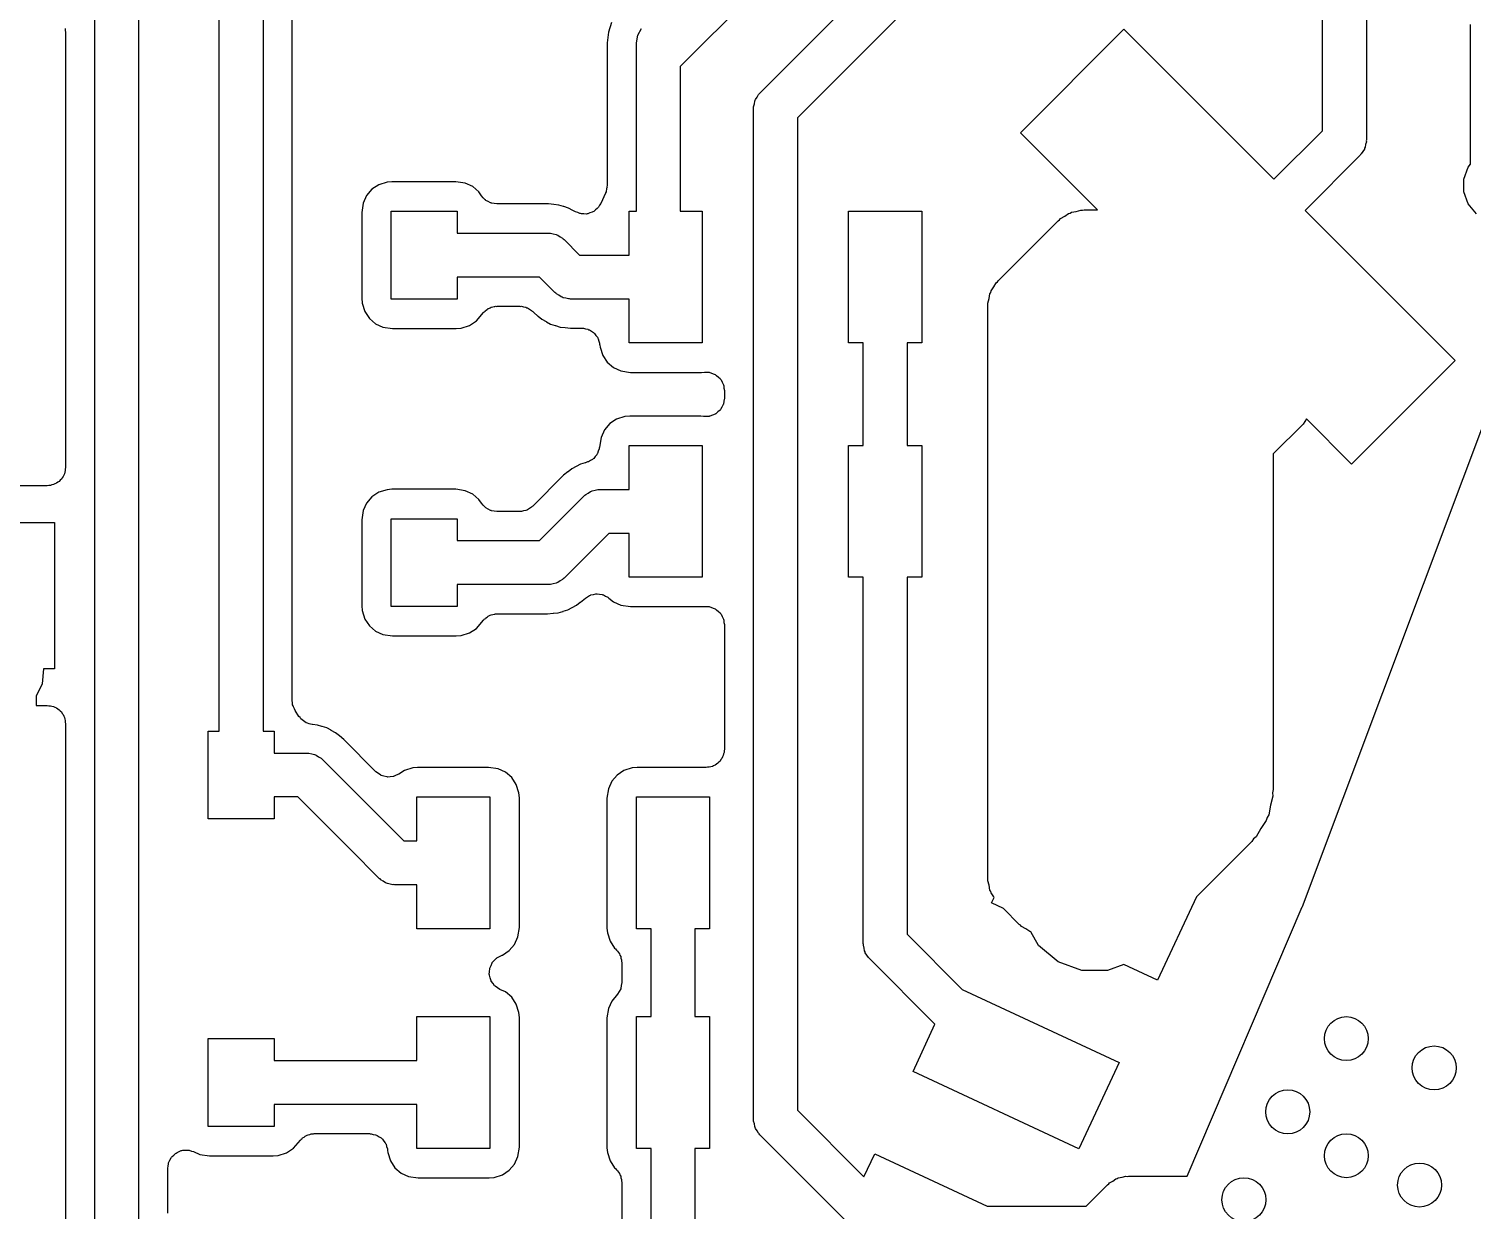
# Model space of a CAD drawing. Extents: x 76 to 124.9, y -113.7 to -66.
# Drawn here: x 109.2 to 119.06, y -97.47 to -89.41 of the extents above; entities that cross this region are included whole.
import ezdxf

# ---------------------------------------------------------------- set-up
doc = ezdxf.new("R2010")
doc.units = 0
doc.header["$MEASUREMENT"] = 0
doc.layers.add('BLACK', color=7, linetype='CONTINUOUS')

msp = doc.modelspace()

# ---------------------------------------------------------------- linework, layer by layer
at = {"layer": 'Black'}
for p, q in [((117.506, -85.8061), (113.65, -89.6621)), ((110.5, -94.2), (110.5, -86.5)), ((110.8, -86.5), (110.8, -94.2)), ((110.999, -93.9921), (110.999, -86.5061)), ((114.194, -89.8439), (117.5, -86.5379)), ((117.756, -86.7061), (114.45, -90.0121)), ((118.038, -90.1004), (118.038, -86.8125)), ((118.338, -86.8125), (118.338, -90.1625)), ((109.65, -96.5), (109.65, -88.2621)), ((109.95, -88.25), (109.95, -96.5)), ((109.448, -89.4017), (109.449, -89.4153)), ((109.449, -89.4153), (109.451, -89.4287)), ((113.18, -89.3628), (113.159, -89.4276)), ((113.359, -89.4487), (113.385, -89.4036)), ((115.973, -90.1142), (116.68, -89.4071)), ((116.68, -89.4071), (117.705, -90.4324)), ((119.049, -89.5), (119.049, -89.375)), ((109.451, -89.4287), (109.451, -92.4)), ((113.159, -89.4276), (113.151, -89.5008)), ((113.151, -89.5008), (113.151, -90.4746)), ((113.35, -89.5), (113.359, -89.4487)), ((113.35, -89.6), (113.35, -89.5)), ((119.049, -90.3301), (119.049, -89.5)), ((113.35, -90.25), (113.35, -89.6)), ((113.65, -89.6621), (113.65, -90.25)), ((114.156, -89.918), (114.159, -89.8987)), ((114.159, -89.8987), (114.162, -89.893)), ((114.162, -89.893), (114.164, -89.8866)), ((114.164, -89.8866), (114.175, -89.8706)), ((114.175, -89.8706), (114.185, -89.8536)), ((114.185, -89.8536), (114.19, -89.8493)), ((114.19, -89.8493), (114.194, -89.8439)), ((114.15, -89.95), (114.151, -89.9435)), ((114.15, -90.1), (114.15, -89.95)), ((114.151, -89.9369), (114.156, -89.918)), ((114.151, -89.9435), (114.151, -89.9369)), ((114.45, -90.0121), (114.45, -90.1)), ((114.15, -90.25), (114.15, -90.1)), ((114.45, -90.1), (114.45, -90.25)), ((116.501, -90.642), (115.973, -90.1142)), ((117.705, -90.4324), (118.038, -90.1004)), ((118.332, -90.1945), (118.328, -90.2138)), ((118.337, -90.1756), (118.332, -90.1945)), ((118.338, -90.1625), (118.336, -90.169)), ((118.336, -90.169), (118.337, -90.1756)), ((113.35, -90.65), (113.35, -90.25)), ((113.65, -90.25), (113.65, -90.65)), ((114.15, -90.35), (114.15, -90.25)), ((114.45, -90.25), (114.45, -90.35)), ((118.294, -90.2686), (117.918, -90.6445)), ((118.297, -90.2632), (118.294, -90.2686)), ((118.302, -90.2589), (118.297, -90.2632)), ((118.312, -90.2419), (118.302, -90.2589)), ((118.323, -90.2259), (118.312, -90.2419)), ((118.325, -90.2195), (118.323, -90.2259)), ((118.328, -90.2138), (118.325, -90.2195)), ((114.15, -96.85), (114.15, -90.35)), ((114.45, -90.35), (114.45, -96.7879)), ((119.003, -90.4314), (119.033, -90.3495)), ((119.033, -90.3495), (119.049, -90.3301)), ((111.543, -90.5007), (111.507, -90.5433)), ((111.59, -90.4698), (111.543, -90.5007)), ((111.647, -90.4521), (111.59, -90.4698)), ((111.68, -90.4494), (111.647, -90.4521)), ((112.116, -90.4494), (111.68, -90.4494)), ((112.181, -90.4586), (112.116, -90.4494)), ((112.232, -90.4816), (112.181, -90.4586)), ((112.274, -90.518), (112.232, -90.4816)), ((113.147, -90.4964), (113.143, -90.5173)), ((113.148, -90.4906), (113.147, -90.4964)), ((113.15, -90.4851), (113.148, -90.4906)), ((113.151, -90.4755), (113.149, -90.4837)), ((113.149, -90.4837), (113.15, -90.4851)), ((113.151, -90.4746), (113.151, -90.475)), ((113.151, -90.475), (113.151, -90.4755)), ((119.003, -90.5186), (119.003, -90.4314)), ((111.484, -90.5945), (111.474, -90.6588)), ((111.507, -90.5433), (111.484, -90.5945)), ((112.292, -90.5448), (112.274, -90.518)), ((112.304, -90.5579), (112.292, -90.5448)), ((112.316, -90.5718), (112.304, -90.5579)), ((112.319, -90.5736), (112.316, -90.5718)), ((112.322, -90.5763), (112.319, -90.5736)), ((112.338, -90.5844), (112.322, -90.5763)), ((112.354, -90.5935), (112.338, -90.5844)), ((112.357, -90.5941), (112.354, -90.5935)), ((112.361, -90.5958), (112.357, -90.5941)), ((112.379, -90.5979), (112.361, -90.5958)), ((112.396, -90.601), (112.379, -90.5979)), ((112.749, -90.601), (112.396, -90.601)), ((112.786, -90.6051), (112.749, -90.601)), ((112.787, -90.6051), (112.786, -90.6051)), ((112.787, -90.6053), (112.787, -90.6051)), ((112.821, -90.6087), (112.787, -90.6053)), ((113.108, -90.5967), (113.099, -90.6093)), ((113.139, -90.5271), (113.108, -90.5967)), ((113.14, -90.524), (113.139, -90.5271)), ((113.143, -90.5182), (113.14, -90.524)), ((113.143, -90.5173), (113.143, -90.5177)), ((113.143, -90.5177), (113.143, -90.5182)), ((119.033, -90.6005), (119.003, -90.5186)), ((119.089, -90.6672), (119.033, -90.6005)), ((111.474, -90.6588), (111.474, -91.245)), ((111.675, -91.25), (111.675, -90.65)), ((111.675, -90.65), (112.125, -90.65)), ((112.125, -90.65), (112.125, -90.8)), ((112.852, -90.6187), (112.821, -90.6087)), ((112.853, -90.6188), (112.852, -90.6187)), ((112.854, -90.6191), (112.853, -90.6188)), ((112.886, -90.6289), (112.854, -90.6191)), ((112.915, -90.6449), (112.886, -90.6289)), ((112.915, -90.6452), (112.915, -90.6449)), ((112.916, -90.6456), (112.915, -90.6452)), ((112.935, -90.6555), (112.916, -90.6456)), ((112.949, -90.6603), (112.935, -90.6555)), ((112.963, -90.6665), (112.949, -90.6603)), ((112.969, -90.667), (112.963, -90.6665)), ((112.976, -90.6691), (112.969, -90.667)), ((112.991, -90.6686), (112.976, -90.6691)), ((113.006, -90.6697), (112.991, -90.6686)), ((113.013, -90.6679), (113.006, -90.6697)), ((113.019, -90.6677), (113.013, -90.6679)), ((113.033, -90.6621), (113.019, -90.6677)), ((113.048, -90.658), (113.033, -90.6621)), ((113.053, -90.6541), (113.048, -90.658)), ((113.059, -90.6516), (113.053, -90.6541)), ((113.071, -90.6415), (113.059, -90.6516)), ((113.083, -90.6326), (113.071, -90.6415)), ((113.087, -90.6271), (113.083, -90.6326)), ((113.092, -90.6227), (113.087, -90.6271)), ((113.099, -90.6093), (113.092, -90.6227)), ((113.3, -90.95), (113.3, -90.65)), ((113.3, -90.65), (113.35, -90.65)), ((113.65, -90.65), (113.8, -90.65)), ((113.8, -90.65), (113.8, -91.55)), ((114.8, -91.55), (114.8, -90.65)), ((114.8, -90.65), (115.3, -90.65)), ((115.3, -90.65), (115.3, -91.55)), ((116.24, -90.7089), (116.247, -90.7005)), ((116.247, -90.7005), (116.276, -90.6842)), ((116.276, -90.6842), (116.302, -90.6655)), ((116.302, -90.6655), (116.313, -90.6626)), ((116.313, -90.6626), (116.322, -90.6571)), ((116.322, -90.6571), (116.355, -90.6514)), ((116.355, -90.6514), (116.386, -90.643)), ((116.386, -90.643), (116.397, -90.6439)), ((116.397, -90.6439), (116.408, -90.642)), ((116.408, -90.642), (116.501, -90.642)), ((117.901, -95.3986), (119.67, -90.6811)), ((117.918, -90.6445), (118.943, -91.6698)), ((112.125, -90.8), (112.75, -90.8)), ((112.75, -90.8), (112.757, -90.8011)), ((112.757, -90.8011), (112.763, -90.8006)), ((112.763, -90.8006), (112.782, -90.8056)), ((115.823, -91.1232), (116.231, -90.7153)), ((116.231, -90.7153), (116.24, -90.7089)), ((112.782, -90.8056), (112.801, -90.809)), ((112.801, -90.809), (112.807, -90.8123)), ((112.807, -90.8123), (112.813, -90.8141)), ((112.813, -90.8141), (112.829, -90.8253)), ((112.829, -90.8253), (112.846, -90.8351)), ((112.846, -90.8351), (112.851, -90.8401)), ((112.851, -90.8401), (112.856, -90.8439)), ((112.856, -90.8439), (112.962, -90.95)), ((112.962, -90.95), (113.3, -90.95)), ((112.688, -91.1), (112.125, -91.1)), ((112.125, -91.1), (112.125, -91.25)), ((112.794, -91.2061), (112.688, -91.1)), ((115.771, -91.205), (115.773, -91.1943)), ((115.773, -91.1943), (115.792, -91.1676)), ((115.792, -91.1676), (115.808, -91.1393)), ((115.808, -91.1393), (115.817, -91.1322)), ((115.817, -91.1322), (115.823, -91.1232)), ((111.474, -91.245), (111.477, -91.2779)), ((111.477, -91.2779), (111.495, -91.3352)), ((112.125, -91.25), (111.675, -91.25)), ((112.799, -91.2099), (112.794, -91.2061)), ((112.804, -91.2149), (112.799, -91.2099)), ((112.821, -91.2247), (112.804, -91.2149)), ((112.837, -91.2359), (112.821, -91.2247)), ((112.843, -91.2377), (112.837, -91.2359)), ((112.849, -91.241), (112.843, -91.2377)), ((112.868, -91.2444), (112.849, -91.241)), ((112.887, -91.2494), (112.868, -91.2444)), ((112.894, -91.2489), (112.887, -91.2494)), ((112.9, -91.25), (112.894, -91.2489)), ((113.3, -91.25), (112.9, -91.25)), ((113.3, -91.55), (113.3, -91.25)), ((115.75, -91.3), (115.752, -91.2892)), ((115.751, -91.2782), (115.759, -91.2467)), ((115.752, -91.2892), (115.751, -91.2782)), ((115.759, -91.2467), (115.765, -91.2145)), ((115.765, -91.2145), (115.771, -91.205)), ((111.495, -91.3352), (111.526, -91.382)), ((111.526, -91.382), (111.568, -91.4184)), ((112.257, -91.3993), (112.305, -91.3431)), ((112.305, -91.3431), (112.308, -91.3406)), ((112.308, -91.3406), (112.311, -91.3368)), ((112.311, -91.3368), (112.316, -91.3331)), ((112.316, -91.3331), (112.32, -91.3282)), ((112.32, -91.3282), (112.33, -91.3222)), ((112.33, -91.3222), (112.338, -91.3155)), ((112.338, -91.3155), (112.342, -91.3142)), ((112.342, -91.3142), (112.346, -91.3114)), ((112.346, -91.3114), (112.352, -91.3097)), ((112.352, -91.3097), (112.357, -91.3065)), ((112.357, -91.3065), (112.37, -91.3044)), ((112.37, -91.3044), (112.379, -91.301)), ((112.379, -91.301), (112.383, -91.301)), ((112.383, -91.301), (112.388, -91.2996)), ((112.388, -91.2996), (112.394, -91.3001)), ((112.394, -91.3001), (112.4, -91.299)), ((112.4, -91.299), (112.554, -91.299)), ((112.554, -91.299), (112.559, -91.3)), ((112.559, -91.3), (112.565, -91.2995)), ((112.565, -91.2995), (112.58, -91.3037)), ((112.58, -91.3037), (112.596, -91.3065)), ((112.596, -91.3065), (112.601, -91.3093)), ((112.601, -91.3093), (112.606, -91.3107)), ((112.606, -91.3107), (112.62, -91.3201)), ((112.62, -91.3201), (112.634, -91.3282)), ((112.634, -91.3282), (112.638, -91.3325)), ((112.638, -91.3325), (112.642, -91.3356)), ((112.642, -91.3356), (112.649, -91.3425)), ((112.649, -91.3425), (112.678, -91.3664)), ((112.678, -91.3664), (112.678, -91.3669)), ((112.678, -91.3669), (112.679, -91.3672)), ((112.679, -91.3672), (112.705, -91.3886)), ((112.705, -91.3886), (112.734, -91.4044)), ((115.75, -95.2), (115.75, -91.3)), ((111.568, -91.4184), (111.619, -91.4414)), ((111.619, -91.4414), (111.684, -91.4506)), ((111.684, -91.4506), (112.12, -91.4506)), ((112.12, -91.4506), (112.153, -91.4479)), ((112.153, -91.4479), (112.21, -91.4302)), ((112.21, -91.4302), (112.257, -91.3993)), ((112.734, -91.4044), (112.734, -91.4048)), ((112.734, -91.4048), (112.735, -91.405)), ((112.735, -91.405), (112.764, -91.4211)), ((112.764, -91.4211), (112.796, -91.4309)), ((112.796, -91.4309), (112.797, -91.4312)), ((112.797, -91.4312), (112.798, -91.4313)), ((112.798, -91.4313), (112.829, -91.4413)), ((112.829, -91.4413), (112.863, -91.4447)), ((112.863, -91.4447), (112.863, -91.4449)), ((112.863, -91.4449), (112.864, -91.4449)), ((112.864, -91.4449), (112.901, -91.449)), ((112.901, -91.449), (112.976, -91.449)), ((112.976, -91.449), (112.982, -91.45)), ((112.982, -91.45), (112.988, -91.4496)), ((112.988, -91.4496), (113.003, -91.4538)), ((113.003, -91.4538), (113.019, -91.4565)), ((113.019, -91.4565), (113.024, -91.4595)), ((113.024, -91.4595), (113.03, -91.4611)), ((113.03, -91.4611), (113.043, -91.4703)), ((113.043, -91.4703), (113.057, -91.4782)), ((113.057, -91.4782), (113.061, -91.4828)), ((113.061, -91.4828), (113.065, -91.4863)), ((113.065, -91.4863), (113.074, -91.4994)), ((113.074, -91.4994), (113.085, -91.5115)), ((113.085, -91.5115), (113.087, -91.5171)), ((113.087, -91.5171), (113.09, -91.522)), ((113.09, -91.522), (113.094, -91.5374)), ((113.094, -91.5374), (113.099, -91.5523)), ((113.099, -91.5523), (113.099, -91.5583)), ((113.099, -91.5583), (113.101, -91.5641)), ((113.101, -91.5641), (113.102, -91.5779)), ((113.102, -91.5779), (113.12, -91.6352)), ((113.8, -91.55), (113.3, -91.55)), ((114.9, -91.55), (114.8, -91.55)), ((114.9, -92.25), (114.9, -91.55)), ((115.3, -91.55), (115.2, -91.55)), ((115.2, -91.55), (115.2, -92.25)), ((113.12, -91.6352), (113.151, -91.682)), ((113.151, -91.682), (113.193, -91.7184)), ((118.943, -91.6698), (118.236, -92.377)), ((113.193, -91.7184), (113.244, -91.7414)), ((113.244, -91.7414), (113.309, -91.7506)), ((113.309, -91.7506), (113.795, -91.7506)), ((113.795, -91.7506), (113.816, -91.7489)), ((113.816, -91.7489), (113.832, -91.7504)), ((113.832, -91.7504), (113.848, -91.7504)), ((113.848, -91.7504), (113.853, -91.7524)), ((113.853, -91.7524), (113.859, -91.753)), ((113.859, -91.753), (113.874, -91.7598)), ((113.874, -91.7598), (113.889, -91.7652)), ((113.889, -91.7652), (113.893, -91.7691)), ((113.893, -91.7691), (113.898, -91.7717)), ((113.898, -91.7717), (113.91, -91.783)), ((113.91, -91.783), (113.922, -91.7931)), ((113.922, -91.7931), (113.925, -91.7983)), ((113.925, -91.7983), (113.929, -91.8026)), ((113.929, -91.8026), (113.936, -91.817)), ((113.936, -91.817), (113.943, -91.8307)), ((113.943, -91.8307), (113.945, -91.8366)), ((113.945, -91.8366), (113.947, -91.8421)), ((113.947, -91.8421), (113.948, -91.8579)), ((113.948, -91.8579), (113.951, -91.8735)), ((113.951, -91.8735), (113.951, -91.9281)), ((113.943, -91.9709), (113.934, -91.9879)), ((113.944, -91.9688), (113.943, -91.9709)), ((113.945, -91.9669), (113.944, -91.9688)), ((113.948, -91.9475), (113.945, -91.9669)), ((113.951, -91.9281), (113.948, -91.9475)), ((113.215, -92.0698), (113.168, -92.1007)), ((113.272, -92.0521), (113.215, -92.0698)), ((113.305, -92.0494), (113.272, -92.0521)), ((113.791, -92.0494), (113.305, -92.0494)), ((113.808, -92.0519), (113.791, -92.0494)), ((113.828, -92.0512), (113.808, -92.0519)), ((113.848, -92.0512), (113.828, -92.0512)), ((113.85, -92.0505), (113.848, -92.0512)), ((113.852, -92.0504), (113.85, -92.0505)), ((113.87, -92.0431), (113.852, -92.0504)), ((113.889, -92.0364), (113.87, -92.0431)), ((113.89, -92.035), (113.889, -92.0364)), ((113.892, -92.0342), (113.89, -92.035)), ((113.907, -92.0211), (113.892, -92.0342)), ((113.922, -92.0085), (113.907, -92.0211)), ((113.923, -92.0066), (113.922, -92.0085)), ((113.924, -92.0052), (113.923, -92.0066)), ((113.934, -91.9879), (113.924, -92.0052)), ((117.928, -92.069), (117.904, -92.1036)), ((118.236, -92.377), (117.928, -92.069)), ((113.132, -92.1433), (113.109, -92.1945)), ((113.168, -92.1007), (113.132, -92.1433)), ((117.904, -92.1036), (117.7, -92.3071)), ((113.097, -92.2735), (113.09, -92.2884)), ((113.099, -92.2625), (113.097, -92.2679)), ((113.097, -92.2679), (113.097, -92.2735)), ((113.109, -92.1945), (113.099, -92.2625)), ((113.3, -92.55), (113.3, -92.25)), ((113.3, -92.25), (113.8, -92.25)), ((113.8, -92.25), (113.8, -93.15)), ((114.8, -93.15), (114.8, -92.25)), ((114.8, -92.25), (114.9, -92.25)), ((115.2, -92.25), (115.3, -92.25)), ((115.3, -92.25), (115.3, -93.15)), ((112.969, -92.377), (112.939, -92.3927)), ((113.001, -92.3677), (112.969, -92.377)), ((113.002, -92.3674), (113.001, -92.3674)), ((113.001, -92.3674), (113.001, -92.3677)), ((113.011, -92.3646), (113.002, -92.3674)), ((113.016, -92.3621), (113.011, -92.3646)), ((113.022, -92.3609), (113.016, -92.3621)), ((113.036, -92.3523), (113.022, -92.3609)), ((113.05, -92.345), (113.036, -92.3523)), ((113.054, -92.3409), (113.05, -92.345)), ((113.059, -92.3379), (113.054, -92.3409)), ((113.069, -92.3252), (113.059, -92.3379)), ((113.08, -92.3134), (113.069, -92.3252)), ((113.082, -92.3082), (113.08, -92.3134)), ((113.085, -92.3038), (113.082, -92.3082)), ((113.09, -92.2884), (113.085, -92.3038)), ((117.7, -92.3071), (117.7, -94.6)), ((109.422, -92.4803), (109.413, -92.4874)), ((109.427, -92.4709), (109.422, -92.4803)), ((109.434, -92.4625), (109.427, -92.4709)), ((109.438, -92.4522), (109.434, -92.4625)), ((109.443, -92.4428), (109.438, -92.4522)), ((109.445, -92.432), (109.443, -92.4428)), ((109.449, -92.4217), (109.445, -92.432)), ((109.451, -92.4), (109.449, -92.4108)), ((109.449, -92.4108), (109.449, -92.4217)), ((112.853, -92.4538), (112.642, -92.6644)), ((112.882, -92.4306), (112.853, -92.4538)), ((112.883, -92.4298), (112.882, -92.4301)), ((112.882, -92.4301), (112.882, -92.4306)), ((112.909, -92.4087), (112.883, -92.4298)), ((112.938, -92.3933), (112.909, -92.4087)), ((112.939, -92.3929), (112.938, -92.3933)), ((112.939, -92.3927), (112.939, -92.3929)), ((109.326, -92.525), (108.337, -92.525)), ((109.337, -92.5231), (109.326, -92.525)), ((109.348, -92.5231), (109.337, -92.5231)), ((109.358, -92.5194), (109.348, -92.5231)), ((109.369, -92.5175), (109.358, -92.5194)), ((109.378, -92.512), (109.369, -92.5175)), ((109.389, -92.5083), (109.378, -92.512)), ((109.397, -92.5012), (109.389, -92.5083)), ((109.406, -92.4958), (109.397, -92.5012)), ((109.413, -92.4874), (109.406, -92.4958)), ((111.59, -92.5698), (111.543, -92.6007)), ((111.647, -92.5521), (111.59, -92.5698)), ((111.68, -92.5494), (111.647, -92.5521)), ((112.116, -92.5494), (111.68, -92.5494)), ((112.181, -92.5586), (112.116, -92.5494)), ((112.232, -92.5816), (112.181, -92.5586)), ((113.004, -92.5851), (113.021, -92.5753)), ((113.021, -92.5753), (113.037, -92.5641)), ((113.037, -92.5641), (113.043, -92.5623)), ((113.043, -92.5623), (113.049, -92.559)), ((113.049, -92.559), (113.068, -92.5556)), ((113.068, -92.5556), (113.087, -92.5506)), ((113.087, -92.5506), (113.094, -92.5511)), ((113.094, -92.5511), (113.1, -92.55)), ((113.1, -92.55), (113.3, -92.55)), ((111.507, -92.6433), (111.484, -92.6945)), ((111.543, -92.6007), (111.507, -92.6433)), ((112.274, -92.618), (112.232, -92.5816)), ((112.292, -92.6448), (112.274, -92.618)), ((112.304, -92.6579), (112.292, -92.6448)), ((112.316, -92.6718), (112.304, -92.6579)), ((112.319, -92.6736), (112.316, -92.6718)), ((112.322, -92.6763), (112.319, -92.6736)), ((112.338, -92.6844), (112.322, -92.6763)), ((112.634, -92.6718), (112.62, -92.6799)), ((112.638, -92.6675), (112.634, -92.6718)), ((112.642, -92.6644), (112.638, -92.6675)), ((112.688, -92.9), (112.994, -92.5939)), ((112.994, -92.5939), (112.999, -92.5901)), ((112.999, -92.5901), (113.004, -92.5851)), ((108.137, -92.775), (109.375, -92.775)), ((109.375, -92.775), (109.375, -93.775)), ((111.484, -92.6945), (111.474, -92.7588)), ((111.474, -92.7588), (111.474, -93.345)), ((111.675, -93.35), (111.675, -92.75)), ((111.675, -92.75), (112.125, -92.75)), ((112.125, -92.75), (112.125, -92.9)), ((112.354, -92.6935), (112.338, -92.6844)), ((112.357, -92.6941), (112.354, -92.6935)), ((112.361, -92.6958), (112.357, -92.6941)), ((112.379, -92.6979), (112.361, -92.6958)), ((112.396, -92.701), (112.379, -92.6979)), ((112.554, -92.701), (112.396, -92.701)), ((112.559, -92.7), (112.554, -92.701)), ((112.565, -92.7005), (112.559, -92.7)), ((112.58, -92.6963), (112.565, -92.7005)), ((112.596, -92.6935), (112.58, -92.6963)), ((112.601, -92.6907), (112.596, -92.6935)), ((112.606, -92.6893), (112.601, -92.6907)), ((112.62, -92.6799), (112.606, -92.6893)), ((113.162, -92.85), (112.856, -93.1561)), ((113.3, -92.85), (113.162, -92.85)), ((113.3, -93.15), (113.3, -92.85)), ((112.125, -92.9), (112.688, -92.9)), ((112.846, -93.1649), (112.829, -93.1747)), ((112.851, -93.1599), (112.846, -93.1649)), ((112.856, -93.1561), (112.851, -93.1599)), ((113.8, -93.15), (113.3, -93.15)), ((114.9, -93.15), (114.8, -93.15)), ((114.9, -95.65), (114.9, -93.15)), ((115.3, -93.15), (115.2, -93.15)), ((115.2, -93.15), (115.2, -95.5879)), ((112.75, -93.2), (112.125, -93.2)), ((112.125, -93.2), (112.125, -93.35)), ((112.757, -93.1989), (112.75, -93.2)), ((112.763, -93.1994), (112.757, -93.1989)), ((112.782, -93.1944), (112.763, -93.1994)), ((112.801, -93.191), (112.782, -93.1944)), ((112.807, -93.1877), (112.801, -93.191)), ((112.813, -93.1859), (112.807, -93.1877)), ((112.829, -93.1747), (112.813, -93.1859)), ((113.04, -93.2702), (113.057, -93.2675)), ((113.057, -93.2675), (113.072, -93.2634)), ((113.072, -93.2634), (113.078, -93.2639)), ((113.078, -93.2639), (113.083, -93.263)), ((113.083, -93.263), (113.099, -93.2659)), ((113.099, -93.2659), (113.116, -93.2675)), ((113.116, -93.2675), (113.121, -93.2698)), ((111.474, -93.345), (111.477, -93.3779)), ((112.125, -93.35), (111.675, -93.35)), ((112.881, -93.373), (112.911, -93.3573)), ((112.911, -93.3571), (112.912, -93.3567)), ((112.911, -93.3573), (112.911, -93.3571)), ((112.912, -93.3567), (112.941, -93.3413)), ((112.941, -93.3413), (112.967, -93.3202)), ((112.967, -93.3202), (112.968, -93.3199)), ((112.968, -93.3194), (113.002, -93.2926)), ((112.968, -93.3199), (112.968, -93.3194)), ((113.002, -93.2926), (113.003, -93.2916)), ((113.003, -93.2916), (113.017, -93.2836)), ((113.017, -93.2836), (113.03, -93.2743)), ((113.03, -93.2743), (113.036, -93.2729)), ((113.036, -93.2729), (113.04, -93.2702)), ((113.121, -93.2698), (113.126, -93.2709)), ((113.126, -93.2709), (113.14, -93.2791)), ((113.14, -93.2791), (113.155, -93.2861)), ((113.155, -93.2861), (113.159, -93.29)), ((113.159, -93.29), (113.163, -93.2929)), ((113.163, -93.2929), (113.193, -93.3184)), ((113.193, -93.3184), (113.244, -93.3414)), ((113.244, -93.3414), (113.309, -93.3506)), ((113.309, -93.3506), (113.795, -93.3506)), ((113.795, -93.3506), (113.816, -93.3489)), ((113.816, -93.3489), (113.832, -93.3504)), ((113.832, -93.3504), (113.848, -93.3504)), ((113.848, -93.3504), (113.853, -93.3524)), ((113.853, -93.3524), (113.859, -93.353)), ((113.859, -93.353), (113.874, -93.3598)), ((113.874, -93.3598), (113.889, -93.3652)), ((113.889, -93.3652), (113.893, -93.3691)), ((111.477, -93.3779), (111.495, -93.4352)), ((111.495, -93.4352), (111.526, -93.482)), ((112.257, -93.4993), (112.305, -93.4431)), ((112.305, -93.4431), (112.308, -93.4406)), ((112.308, -93.4406), (112.311, -93.4368)), ((112.311, -93.4368), (112.316, -93.4331)), ((112.316, -93.4331), (112.32, -93.4282)), ((112.32, -93.4282), (112.33, -93.4222)), ((112.33, -93.4222), (112.338, -93.4155)), ((112.338, -93.4155), (112.342, -93.4142)), ((112.342, -93.4142), (112.346, -93.4114)), ((112.346, -93.4114), (112.352, -93.4097)), ((112.352, -93.4097), (112.357, -93.4065)), ((112.357, -93.4065), (112.37, -93.4044)), ((112.37, -93.4044), (112.379, -93.401)), ((112.379, -93.401), (112.383, -93.401)), ((112.383, -93.401), (112.388, -93.3996)), ((112.388, -93.3996), (112.394, -93.4001)), ((112.394, -93.4001), (112.4, -93.399)), ((112.4, -93.399), (112.744, -93.399)), ((112.744, -93.399), (112.781, -93.3953)), ((112.781, -93.3953), (112.782, -93.3954)), ((112.782, -93.3954), (112.783, -93.3952)), ((112.783, -93.3952), (112.816, -93.3923)), ((112.816, -93.3923), (112.848, -93.3826)), ((112.848, -93.3826), (112.849, -93.3826)), ((112.849, -93.3823), (112.881, -93.373)), ((112.849, -93.3826), (112.849, -93.3823)), ((113.893, -93.3691), (113.898, -93.3717)), ((113.898, -93.3717), (113.91, -93.383)), ((113.91, -93.383), (113.922, -93.3931)), ((113.922, -93.3931), (113.925, -93.3983)), ((113.925, -93.3983), (113.929, -93.4026)), ((113.929, -93.4026), (113.936, -93.417)), ((113.936, -93.417), (113.943, -93.4307)), ((113.943, -93.4307), (113.945, -93.4366)), ((113.945, -93.4366), (113.947, -93.4421)), ((113.947, -93.4421), (113.948, -93.4579)), ((113.948, -93.4579), (113.951, -93.4735)), ((111.526, -93.482), (111.568, -93.5184)), ((111.568, -93.5184), (111.619, -93.5414)), ((111.619, -93.5414), (111.684, -93.5506)), ((111.684, -93.5506), (112.12, -93.5506)), ((112.12, -93.5506), (112.153, -93.5479)), ((112.153, -93.5479), (112.21, -93.5302)), ((112.21, -93.5302), (112.257, -93.4993)), ((113.951, -93.4735), (113.951, -94.3244)), ((109.299, -93.775), (109.29, -93.8776)), ((109.375, -93.775), (109.299, -93.775)), ((109.29, -93.8776), (109.25, -93.9629)), ((109.25, -93.9629), (109.25, -94.025)), ((109.25, -94.025), (109.326, -94.025)), ((109.326, -94.025), (109.337, -94.0269)), ((109.337, -94.0269), (109.348, -94.0269)), ((109.348, -94.0269), (109.358, -94.0306)), ((109.358, -94.0306), (109.369, -94.0325)), ((109.369, -94.0325), (109.378, -94.038)), ((109.378, -94.038), (109.389, -94.0417)), ((109.389, -94.0417), (109.397, -94.0488)), ((109.397, -94.0488), (109.406, -94.0542)), ((109.406, -94.0542), (109.413, -94.0626)), ((111.002, -94.0064), (110.999, -93.9921)), ((111.002, -94.021), (111.002, -94.0064)), ((111.005, -94.0277), (111.002, -94.021)), ((111.007, -94.0348), (111.005, -94.0277)), ((111.014, -94.0475), (111.007, -94.0348)), ((111.02, -94.0608), (111.014, -94.0475)), ((109.413, -94.0626), (109.422, -94.0697)), ((109.422, -94.0697), (109.427, -94.0791)), ((109.427, -94.0791), (109.434, -94.0875)), ((109.434, -94.0875), (109.438, -94.0978)), ((109.438, -94.0978), (109.443, -94.1072)), ((109.443, -94.1072), (109.445, -94.118)), ((109.445, -94.118), (109.449, -94.1283)), ((109.449, -94.1283), (109.449, -94.1392)), ((109.449, -94.1392), (109.451, -94.15)), ((109.451, -94.15), (109.451, -97.8939)), ((111.045, -94.0996), (111.02, -94.0608)), ((111.053, -94.1078), (111.045, -94.0996)), ((111.059, -94.1171), (111.053, -94.1078)), ((111.068, -94.1234), (111.059, -94.1171)), ((111.075, -94.1312), (111.068, -94.1234)), ((111.085, -94.1362), (111.075, -94.1312)), ((111.094, -94.1428), (111.085, -94.1362)), ((111.095, -94.1432), (111.094, -94.1428)), ((111.096, -94.1435), (111.095, -94.1432)), ((111.104, -94.1459), (111.096, -94.1435)), ((111.114, -94.1506), (111.104, -94.1459)), ((111.125, -94.1519), (111.114, -94.1506)), ((111.136, -94.1551), (111.125, -94.1519)), ((111.137, -94.1551), (111.136, -94.1551)), ((111.136, -94.1551), (111.136, -94.1551)), ((111.137, -94.1553), (111.137, -94.1551)), ((111.171, -94.1587), (111.137, -94.1553)), ((110.425, -94.8), (110.425, -94.2)), ((110.425, -94.2), (110.5, -94.2)), ((110.8, -94.2), (110.875, -94.2)), ((110.875, -94.2), (110.875, -94.35)), ((111.202, -94.1687), (111.171, -94.1587)), ((111.203, -94.1688), (111.202, -94.1687)), ((111.204, -94.1691), (111.203, -94.1688)), ((111.236, -94.1789), (111.204, -94.1691)), ((111.265, -94.1949), (111.236, -94.1789)), ((111.265, -94.1952), (111.265, -94.1949)), ((111.266, -94.1956), (111.265, -94.1952)), ((111.295, -94.2114), (111.266, -94.1956)), ((111.321, -94.2328), (111.295, -94.2114)), ((111.322, -94.2331), (111.321, -94.2328)), ((111.322, -94.2336), (111.322, -94.2331)), ((111.351, -94.2575), (111.322, -94.2336)), ((110.875, -94.35), (111.05, -94.35)), ((111.05, -94.35), (111.1, -94.35)), ((111.1, -94.35), (111.107, -94.3511)), ((111.107, -94.3511), (111.113, -94.3506)), ((111.113, -94.3506), (111.132, -94.3556)), ((111.571, -94.4778), (111.351, -94.2575)), ((113.949, -94.3461), (113.945, -94.3564)), ((113.951, -94.3244), (113.949, -94.3352)), ((113.949, -94.3352), (113.949, -94.3461)), ((111.132, -94.3556), (111.151, -94.359)), ((111.151, -94.359), (111.157, -94.3623)), ((111.157, -94.3623), (111.163, -94.3641)), ((111.163, -94.3641), (111.179, -94.3753)), ((111.179, -94.3753), (111.196, -94.3851)), ((111.196, -94.3851), (111.201, -94.3901)), ((111.201, -94.3901), (111.206, -94.3939)), ((111.206, -94.3939), (111.606, -94.7939)), ((111.822, -94.4521), (111.765, -94.4698)), ((111.855, -94.4494), (111.822, -94.4521)), ((112.341, -94.4494), (111.855, -94.4494)), ((112.406, -94.4586), (112.341, -94.4494)), ((113.322, -94.4521), (113.265, -94.4698)), ((113.355, -94.4494), (113.322, -94.4521)), ((113.826, -94.4494), (113.355, -94.4494)), ((113.837, -94.4475), (113.826, -94.4494)), ((113.848, -94.4475), (113.837, -94.4475)), ((113.858, -94.4438), (113.848, -94.4475)), ((113.869, -94.4419), (113.858, -94.4438)), ((113.878, -94.4364), (113.869, -94.4419)), ((113.889, -94.4327), (113.878, -94.4364)), ((113.897, -94.4257), (113.889, -94.4327)), ((113.906, -94.4202), (113.897, -94.4257)), ((113.913, -94.4118), (113.906, -94.4202)), ((113.922, -94.4048), (113.913, -94.4118)), ((113.927, -94.3953), (113.922, -94.4048)), ((113.934, -94.3869), (113.927, -94.3953)), ((113.938, -94.3767), (113.934, -94.3869)), ((113.943, -94.3672), (113.938, -94.3767)), ((113.945, -94.3564), (113.943, -94.3672)), ((111.588, -94.4892), (111.571, -94.4778)), ((111.604, -94.5011), (111.588, -94.4892)), ((111.605, -94.5016), (111.604, -94.5011)), ((111.607, -94.5027), (111.605, -94.5016)), ((111.626, -94.5078), (111.607, -94.5027)), ((111.645, -94.5135), (111.626, -94.5078)), ((111.647, -94.5134), (111.645, -94.5135)), ((111.649, -94.5139), (111.647, -94.5134)), ((111.669, -94.5122), (111.649, -94.5139)), ((111.689, -94.511), (111.669, -94.5122)), ((111.69, -94.5103), (111.689, -94.511)), ((111.692, -94.5101), (111.69, -94.5103)), ((111.71, -94.5017), (111.692, -94.5101)), ((111.728, -94.4938), (111.71, -94.5017)), ((111.765, -94.4698), (111.728, -94.4938)), ((112.457, -94.4816), (112.406, -94.4586)), ((112.499, -94.518), (112.457, -94.4816)), ((112.53, -94.5648), (112.499, -94.518)), ((113.182, -94.5433), (113.159, -94.5945)), ((113.218, -94.5007), (113.182, -94.5433)), ((113.265, -94.4698), (113.218, -94.5007)), ((112.548, -94.6221), (112.53, -94.5648)), ((112.551, -94.655), (112.548, -94.6221)), ((113.159, -94.5945), (113.149, -94.6588)), ((117.698, -94.6436), (117.681, -94.7067)), ((117.7, -94.6), (117.696, -94.6217)), ((117.696, -94.6217), (117.698, -94.6436)), ((111.038, -94.65), (110.875, -94.65)), ((110.875, -94.65), (110.875, -94.8)), ((111.394, -95.0061), (111.038, -94.65)), ((111.85, -94.95), (111.85, -94.65)), ((111.85, -94.65), (112.35, -94.65)), ((112.35, -94.65), (112.35, -95.55)), ((112.551, -95.5412), (112.551, -94.655)), ((113.149, -94.6588), (113.149, -95.545)), ((113.35, -95.55), (113.35, -94.65)), ((113.35, -94.65), (113.85, -94.65)), ((113.85, -94.65), (113.85, -95.55)), ((117.681, -94.7067), (117.67, -94.771)), ((110.875, -94.8), (110.425, -94.8)), ((111.606, -94.7939), (111.762, -94.95)), ((117.653, -94.8113), (117.616, -94.8648)), ((117.659, -94.7901), (117.653, -94.8113)), ((117.67, -94.771), (117.659, -94.7901)), ((117.566, -94.9355), (117.554, -94.9536)), ((117.583, -94.9214), (117.566, -94.9355)), ((117.616, -94.8648), (117.583, -94.9214)), ((111.594, -95.2061), (111.394, -95.0061)), ((111.762, -94.95), (111.85, -94.95)), ((117.554, -94.9536), (117.176, -95.3314)), ((111.599, -95.2099), (111.594, -95.2061)), ((111.604, -95.2149), (111.599, -95.2099)), ((111.621, -95.2247), (111.604, -95.2149)), ((111.637, -95.2359), (111.621, -95.2247)), ((111.643, -95.2377), (111.637, -95.2359)), ((111.649, -95.241), (111.643, -95.2377)), ((111.668, -95.2444), (111.649, -95.241)), ((115.752, -95.2108), (115.75, -95.2)), ((115.751, -95.2218), (115.752, -95.2108)), ((115.759, -95.2533), (115.751, -95.2218)), ((111.687, -95.2494), (111.668, -95.2444)), ((111.694, -95.2489), (111.687, -95.2494)), ((111.7, -95.25), (111.694, -95.2489)), ((111.85, -95.25), (111.7, -95.25)), ((111.85, -95.55), (111.85, -95.25)), ((115.765, -95.2855), (115.759, -95.2533)), ((115.771, -95.295), (115.765, -95.2855)), ((115.773, -95.3057), (115.771, -95.295)), ((115.792, -95.3324), (115.773, -95.3057)), ((115.777, -95.3734), (115.794, -95.3361)), ((115.794, -95.3361), (115.792, -95.3324)), ((117.176, -95.3314), (116.91, -95.9017)), ((115.857, -95.4109), (115.777, -95.3734)), ((115.966, -95.5198), (115.857, -95.4109)), ((117.112, -97.2392), (117.899, -95.4013)), ((117.899, -95.4013), (117.901, -95.3986)), ((115.975, -95.5261), (115.966, -95.5198)), ((115.982, -95.5345), (115.975, -95.5261)), ((116.011, -95.5508), (115.982, -95.5345)), ((112.35, -95.55), (111.85, -95.55)), ((112.518, -95.6567), (112.541, -95.6055)), ((112.541, -95.6055), (112.551, -95.5412)), ((113.149, -95.545), (113.152, -95.5779)), ((113.152, -95.5779), (113.17, -95.6352)), ((113.17, -95.6352), (113.201, -95.682)), ((113.45, -95.55), (113.35, -95.55)), ((113.45, -96.15), (113.45, -95.55)), ((113.85, -95.55), (113.75, -95.55)), ((113.75, -95.55), (113.75, -96.15)), ((115.2, -95.5879), (115.576, -95.9637)), ((116.037, -95.5696), (116.011, -95.5508)), ((116.044, -95.5713), (116.037, -95.5696)), ((116.098, -95.6644), (116.044, -95.5713)), ((112.415, -95.7402), (112.433, -95.731)), ((112.433, -95.731), (112.435, -95.7302)), ((112.435, -95.7302), (112.482, -95.6993)), ((112.482, -95.6993), (112.518, -95.6567)), ((113.201, -95.682), (113.207, -95.6875)), ((113.207, -95.6875), (113.214, -95.6955)), ((113.214, -95.6955), (113.222, -95.7023)), ((113.222, -95.7023), (113.227, -95.7121)), ((113.227, -95.7121), (113.235, -95.7209)), ((113.235, -95.7209), (113.238, -95.7308)), ((113.238, -95.7308), (113.243, -95.7399)), ((114.901, -95.6565), (114.9, -95.65)), ((114.901, -95.6631), (114.901, -95.6565)), ((114.906, -95.682), (114.901, -95.6631)), ((114.909, -95.7013), (114.906, -95.682)), ((114.912, -95.707), (114.909, -95.7013)), ((114.914, -95.7134), (114.912, -95.707)), ((114.925, -95.7294), (114.914, -95.7134)), ((114.935, -95.7464), (114.925, -95.7294)), ((116.231, -95.776), (116.098, -95.6644)), ((112.347, -95.8428), (112.348, -95.8227)), ((112.348, -95.8212), (112.349, -95.8196)), ((112.348, -95.8227), (112.348, -95.8212)), ((112.349, -95.8196), (112.357, -95.8012)), ((112.357, -95.8012), (112.365, -95.7827)), ((112.365, -95.7827), (112.366, -95.7815)), ((112.366, -95.78), (112.38, -95.7656)), ((112.366, -95.7815), (112.366, -95.78)), ((112.38, -95.7656), (112.394, -95.7508)), ((112.394, -95.7508), (112.396, -95.7501)), ((112.396, -95.7501), (112.397, -95.7489)), ((112.397, -95.7489), (112.415, -95.7402)), ((113.243, -95.7399), (113.245, -95.7511)), ((113.245, -95.7511), (113.249, -95.7618)), ((113.249, -95.7618), (113.249, -95.7723)), ((113.249, -95.7723), (113.251, -95.7826)), ((113.251, -95.7826), (113.251, -95.9159)), ((114.94, -95.7507), (114.935, -95.7464)), ((114.944, -95.7561), (114.94, -95.7507)), ((115.39, -96.2025), (114.944, -95.7561)), ((116.394, -95.8354), (116.231, -95.776)), ((116.68, -95.7945), (116.568, -95.8354)), ((116.91, -95.9017), (116.68, -95.7945)), ((112.345, -95.8629), (112.347, -95.8428)), ((112.346, -95.8644), (112.345, -95.8629)), ((112.346, -95.8661), (112.346, -95.8644)), ((112.352, -95.8853), (112.346, -95.8661)), ((112.357, -95.9047), (112.352, -95.8853)), ((112.358, -95.906), (112.357, -95.9047)), ((112.358, -95.9075), (112.358, -95.906)), ((112.371, -95.9235), (112.358, -95.9075)), ((112.382, -95.9399), (112.371, -95.9235)), ((113.251, -95.9169), (113.247, -95.9377)), ((113.251, -95.9159), (113.251, -95.9164)), ((113.251, -95.9164), (113.251, -95.9169)), ((116.568, -95.8354), (116.394, -95.8354)), ((112.384, -95.9408), (112.382, -95.9399)), ((112.385, -95.9421), (112.384, -95.9408)), ((112.402, -95.953), (112.385, -95.9421)), ((112.418, -95.9643), (112.402, -95.953)), ((112.457, -95.9816), (112.418, -95.9643)), ((112.499, -96.018), (112.457, -95.9816)), ((112.53, -96.0648), (112.499, -96.018)), ((113.221, -95.997), (113.182, -96.0433)), ((113.222, -95.9963), (113.221, -95.9966)), ((113.221, -95.9966), (113.221, -95.997)), ((113.232, -95.9778), (113.222, -95.9963)), ((113.243, -95.9596), (113.232, -95.9778)), ((113.247, -95.9377), (113.243, -95.9587)), ((113.243, -95.9587), (113.243, -95.9591)), ((113.243, -95.9591), (113.243, -95.9596)), ((115.576, -95.9637), (116.648, -96.4636)), ((112.548, -96.1221), (112.53, -96.0648)), ((112.551, -96.155), (112.548, -96.1221)), ((113.159, -96.0945), (113.149, -96.1588)), ((113.182, -96.0433), (113.159, -96.0945)), ((111.85, -96.45), (111.85, -96.15)), ((111.85, -96.15), (112.35, -96.15)), ((112.35, -96.15), (112.35, -97.05)), ((112.551, -97.0412), (112.551, -96.155)), ((113.149, -96.1588), (113.149, -97.045)), ((113.35, -97.05), (113.35, -96.15)), ((113.35, -96.15), (113.45, -96.15)), ((113.75, -96.15), (113.85, -96.15)), ((113.85, -96.15), (113.85, -97.05)), ((115.24, -96.5244), (115.39, -96.2025)), ((110.425, -96.9), (110.425, -96.3)), ((110.425, -96.3), (110.875, -96.3)), ((110.875, -96.3), (110.875, -96.45)), ((109.65, -97.9), (109.65, -96.5)), ((109.95, -96.5), (109.95, -97.7579)), ((110.875, -96.45), (111.85, -96.45)), ((116.648, -96.4636), (116.373, -97.0527)), ((116.373, -97.0527), (115.24, -96.5244)), ((111.85, -96.75), (110.875, -96.75)), ((110.875, -96.75), (110.875, -96.9)), ((111.85, -97.05), (111.85, -96.75)), ((114.45, -96.7879), (114.905, -97.243)), ((110.875, -96.9), (110.425, -96.9)), ((114.151, -96.8565), (114.15, -96.85)), ((114.151, -96.8631), (114.151, -96.8565)), ((114.156, -96.882), (114.151, -96.8631)), ((114.159, -96.9013), (114.156, -96.882)), ((114.162, -96.907), (114.159, -96.9013)), ((114.164, -96.9134), (114.162, -96.907)), ((114.175, -96.9294), (114.164, -96.9134)), ((111.007, -97.0493), (111.055, -96.9931)), ((111.055, -96.9931), (111.058, -96.9906)), ((111.058, -96.9906), (111.061, -96.9868)), ((111.061, -96.9868), (111.066, -96.9831)), ((111.066, -96.9831), (111.07, -96.9782)), ((111.07, -96.9782), (111.08, -96.9722)), ((111.08, -96.9722), (111.088, -96.9655)), ((111.088, -96.9655), (111.092, -96.9642)), ((111.092, -96.9642), (111.096, -96.9614)), ((111.096, -96.9614), (111.102, -96.9597)), ((111.102, -96.9597), (111.107, -96.9565)), ((111.107, -96.9565), (111.12, -96.9544)), ((111.12, -96.9544), (111.129, -96.951)), ((111.129, -96.951), (111.133, -96.951)), ((111.133, -96.951), (111.138, -96.9496)), ((111.138, -96.9496), (111.144, -96.9501)), ((111.144, -96.9501), (111.15, -96.949)), ((111.15, -96.949), (111.526, -96.949)), ((111.526, -96.949), (111.532, -96.95)), ((111.532, -96.95), (111.538, -96.9496)), ((111.538, -96.9496), (111.553, -96.9538)), ((111.553, -96.9538), (111.569, -96.9565)), ((111.569, -96.9565), (111.574, -96.9595)), ((111.574, -96.9595), (111.58, -96.9611)), ((111.58, -96.9611), (111.593, -96.9703)), ((111.593, -96.9703), (111.607, -96.9782)), ((111.607, -96.9782), (111.611, -96.9828)), ((111.611, -96.9828), (111.615, -96.9863)), ((111.615, -96.9863), (111.624, -96.9994)), ((111.624, -96.9994), (111.635, -97.0115)), ((111.635, -97.0115), (111.637, -97.0171)), ((114.185, -96.9464), (114.175, -96.9294)), ((114.19, -96.9507), (114.185, -96.9464)), ((114.194, -96.9561), (114.19, -96.9507)), ((114.77, -97.5323), (114.194, -96.9561)), ((110.171, -97.1151), (110.175, -97.1106)), ((110.175, -97.1106), (110.178, -97.1051)), ((110.178, -97.1051), (110.19, -97.0952)), ((110.19, -97.0952), (110.201, -97.084)), ((110.201, -97.084), (110.207, -97.0813)), ((110.207, -97.0813), (110.212, -97.0772)), ((110.212, -97.0772), (110.226, -97.0719)), ((110.226, -97.0719), (110.24, -97.0652)), ((110.24, -97.0652), (110.246, -97.0646)), ((110.246, -97.0646), (110.252, -97.0624)), ((110.252, -97.0624), (110.268, -97.0624)), ((110.268, -97.0624), (110.283, -97.0608)), ((110.283, -97.0608), (110.289, -97.0624)), ((110.289, -97.0624), (110.296, -97.0624)), ((110.296, -97.0624), (110.31, -97.0677)), ((110.31, -97.0677), (110.325, -97.0715)), ((110.325, -97.0715), (110.369, -97.0914)), ((110.369, -97.0914), (110.434, -97.1006)), ((110.434, -97.1006), (110.87, -97.1006)), ((110.87, -97.1006), (110.903, -97.0979)), ((110.903, -97.0979), (110.96, -97.0802)), ((110.96, -97.0802), (111.007, -97.0493)), ((111.637, -97.0171), (111.64, -97.022)), ((111.64, -97.022), (111.644, -97.0374)), ((111.644, -97.0374), (111.649, -97.0523)), ((111.649, -97.0523), (111.649, -97.0583)), ((111.649, -97.0583), (111.651, -97.0641)), ((111.651, -97.0641), (111.652, -97.0779)), ((111.652, -97.0779), (111.67, -97.1352)), ((112.35, -97.05), (111.85, -97.05)), ((112.518, -97.1567), (112.541, -97.1055)), ((112.541, -97.1055), (112.551, -97.0412)), ((113.149, -97.045), (113.152, -97.0779)), ((113.152, -97.0779), (113.17, -97.1352)), ((113.45, -97.05), (113.35, -97.05)), ((113.45, -97.85), (113.45, -97.05)), ((113.85, -97.05), (113.75, -97.05)), ((113.75, -97.05), (113.75, -97.7879)), ((114.905, -97.243), (114.978, -97.0863)), ((114.978, -97.0863), (115.747, -97.445)), ((110.149, -97.1855), (110.152, -97.1702)), ((110.149, -97.4925), (110.149, -97.1855)), ((110.152, -97.1702), (110.153, -97.1547)), ((110.153, -97.1547), (110.155, -97.149)), ((110.155, -97.149), (110.157, -97.1427)), ((110.157, -97.1427), (110.164, -97.1293)), ((110.164, -97.1293), (110.171, -97.1151)), ((111.67, -97.1352), (111.701, -97.182)), ((111.701, -97.182), (111.743, -97.2184)), ((112.435, -97.2302), (112.482, -97.1993)), ((112.482, -97.1993), (112.518, -97.1567)), ((113.17, -97.1352), (113.201, -97.182)), ((113.201, -97.182), (113.207, -97.1875)), ((113.207, -97.1875), (113.214, -97.1955)), ((113.214, -97.1955), (113.222, -97.2023)), ((113.222, -97.2023), (113.227, -97.2121)), ((113.227, -97.2121), (113.235, -97.2209)), ((111.743, -97.2184), (111.794, -97.2414)), ((111.794, -97.2414), (111.859, -97.2506)), ((111.859, -97.2506), (112.345, -97.2506)), ((112.345, -97.2506), (112.378, -97.2479)), ((112.378, -97.2479), (112.435, -97.2302)), ((113.235, -97.2209), (113.238, -97.2308)), ((113.238, -97.2308), (113.243, -97.2399)), ((113.243, -97.2399), (113.245, -97.2511)), ((113.245, -97.2511), (113.249, -97.2618)), ((113.249, -97.2618), (113.249, -97.2723)), ((113.249, -97.2723), (113.251, -97.2826)), ((113.251, -97.2826), (113.251, -97.8439)), ((116.422, -97.445), (116.569, -97.2978)), ((116.569, -97.2978), (116.577, -97.2927)), ((116.577, -97.2927), (116.582, -97.286)), ((116.582, -97.286), (116.605, -97.2729)), ((116.605, -97.2729), (116.626, -97.2579)), ((116.626, -97.2579), (116.635, -97.2557)), ((116.635, -97.2557), (116.642, -97.2513)), ((116.642, -97.2513), (116.668, -97.2467)), ((116.668, -97.2467), (116.693, -97.24)), ((116.693, -97.24), (116.702, -97.2407)), ((116.702, -97.2407), (116.711, -97.2392)), ((116.711, -97.2392), (117.112, -97.2392)), ((115.747, -97.445), (116.422, -97.445))]:
    msp.add_line(p, q, dxfattribs=at)
for centre in [(118.2, -96.3), (118.8, -96.5), (117.8, -96.8), (118.2, -97.1), (118.7, -97.3), (117.5, -97.4)]:
    msp.add_circle(centre, 0.15, dxfattribs=at)

doc.saveas('drawing.dxf')
